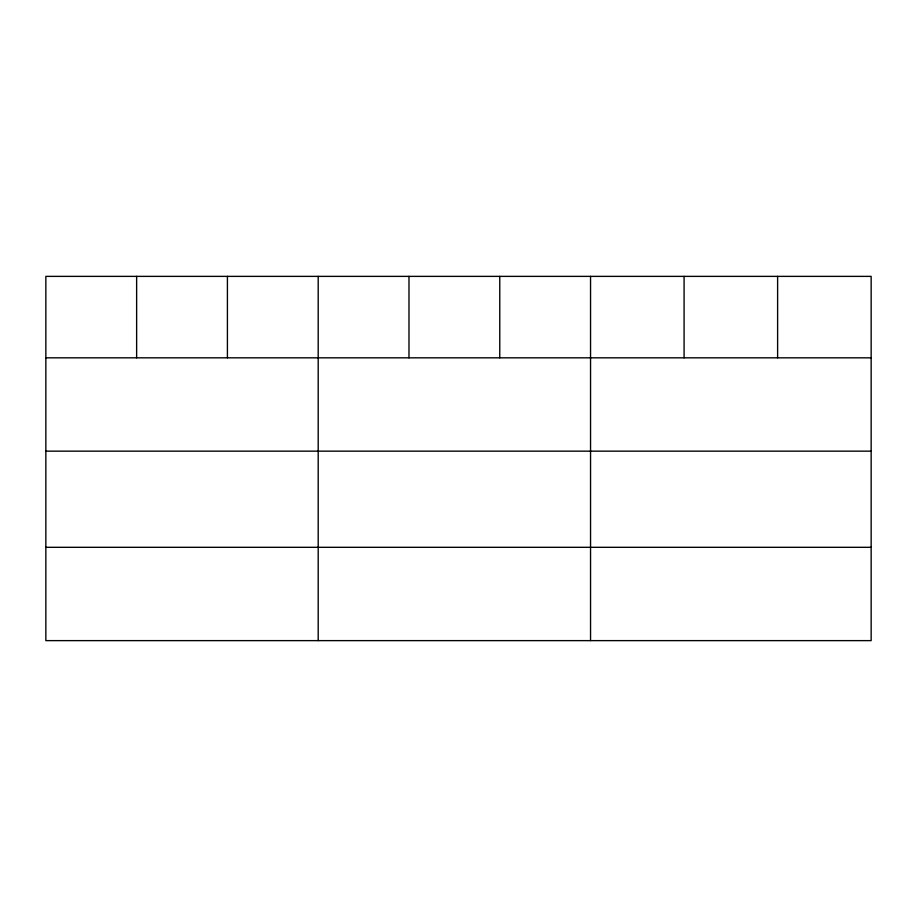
<?xml version="1.0" encoding="UTF-8"?>
<svg xmlns="http://www.w3.org/2000/svg" width="917" height="917" viewBox="0 0 917 917"><rect width="100%" height="100%" fill="white"/><g stroke="black" fill="none" stroke-linecap="round" stroke-linejoin="round"><path stroke-width="1.38" d="M871.15 451.153L871.15 276.372L45.85 276.372L45.85 640.628L871.15 640.628L871.15 451.153L45.85 451.153M45.85 357.825L871.15 357.825M45.85 547.311L871.15 547.311M777.616 276.372L777.616 357.825M684.082 276.372L684.082 357.825M590.548 276.372L590.548 640.628M499.765 276.372L499.765 357.825M408.982 276.372L408.982 357.825M318.199 276.372L318.199 640.628M227.416 276.372L227.416 357.825M136.633 276.372L136.633 357.825"/></g></svg>
